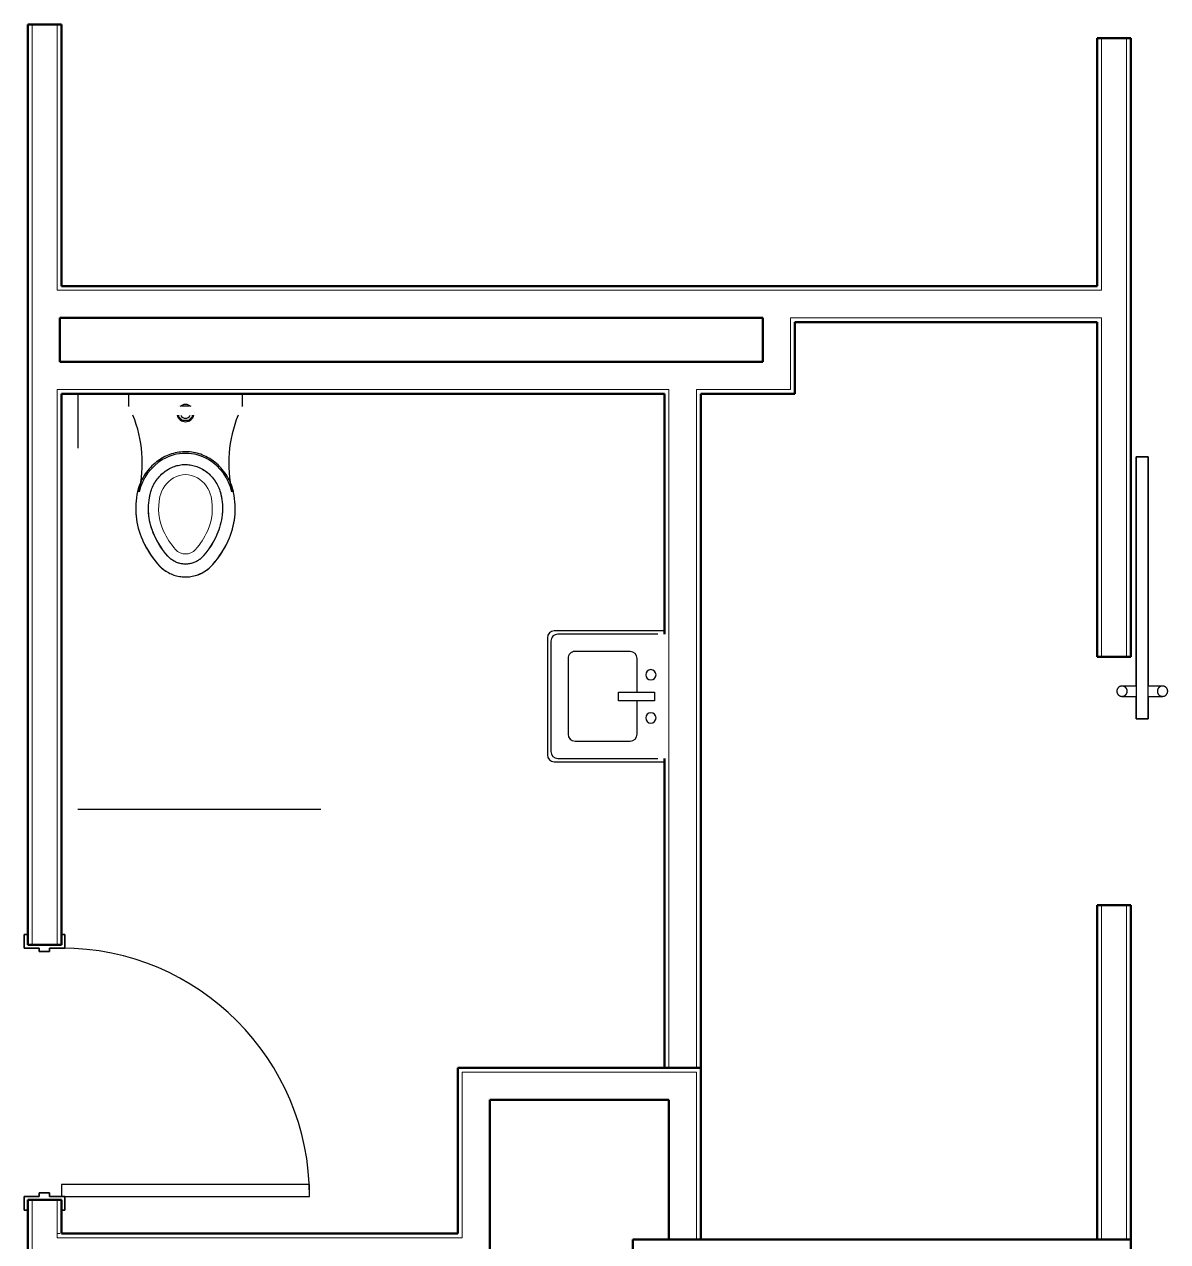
# Model space of a CAD drawing. Header units: inches. Extents: x -1132 to 7533, y -2240 to 4304.
# Drawn here: x 6891.6 to 7057.4, y -1548.9 to -1372.4 of the extents above; entities that cross this region are included whole.
import ezdxf

# ---------------------------------------------------------------- set-up
doc = ezdxf.new("R2010")
doc.units = ezdxf.units.IN
doc.header["$LTSCALE"] = 96
doc.header["$MEASUREMENT"] = 0
doc.layers.add('A-DOOR', color=2, linetype='CONTINUOUS')
doc.layers.add('A-WALL-FULL', color=6, linetype='CONTINUOUS')
for name, color, linetype, lineweight in [('A-WALL', 113, 'CONTINUOUS', 18), ('I-WALL', 2, 'CONTINUOUS', 18), ('P-SANR-FIXT', 6, 'CONTINUOUS', 25)]:
    doc.layers.add(name, color=color, linetype=linetype, lineweight=lineweight)

# ---------------------------------------------------------------- blocks, each defined once
blk = doc.blocks.new('Toilet-Kohler-Kingston-4325 - Vitreous_China-0-White-678854-2ND FLR PLAN - EAST WING')
at = {"layer": 'P-SANR-FIXT'}
for p, q in [((2952.02, 1050.9), (2935.52, 1050.9)), ((2935.52, 1050.9), (2935.52, 1049.28)), ((2942.52, 1050.96), (2942.52, 1050.9)), ((2945.02, 1050.9), (2945.02, 1050.96)), ((2952.02, 1049.28), (2952.02, 1050.9)), ((2943.27, 1049.15), (2943.2, 1049.09)), ((2944.27, 1049.15), (2943.27, 1049.15)), ((2944.33, 1049.09), (2944.27, 1049.15)), ((2942.77, 1047.84), (2942.77, 1047.65)), ((2942.77, 1047.65), (2943.27, 1047.15)), ((2943.27, 1047.15), (2944.27, 1047.15)), ((2944.27, 1047.15), (2944.77, 1047.65)), ((2944.77, 1047.65), (2944.77, 1047.84)), ((2945.02, 1048.28), (2945.02, 1048.28)), ((2945.02, 1048.27), (2945.02, 1048.27))]:
    blk.add_line(p, q, dxfattribs=at)
at = {"layer": 'P-SANR-FIXT', "flags": 128}
for points in [[(2940.34, 1041.61), (2940.08, 1041.45), (2939.83, 1041.28), (2939.58, 1041.1), (2939.35, 1040.91), (2939.12, 1040.71), (2938.9, 1040.5), (2938.69, 1040.29), (2938.49, 1040.06), (2938.29, 1039.83), (2938.11, 1039.59), (2937.93, 1039.34), (2937.77, 1039.09), (2937.61, 1038.83), (2937.47, 1038.56), (2937.34, 1038.29), (2937.22, 1038.02), (2937.1, 1037.73), (2937.01, 1037.45), (2936.92, 1037.16), (2936.84, 1036.87), (2936.82, 1036.77)], [(2947.2, 1041.61), (2946.96, 1041.74), (2946.72, 1041.87), (2946.48, 1041.98), (2946.23, 1042.08), (2945.98, 1042.18), (2945.73, 1042.26), (2945.47, 1042.33), (2945.21, 1042.4), (2944.94, 1042.45), (2944.68, 1042.49), (2944.41, 1042.52), (2944.14, 1042.54), (2943.87, 1042.55), (2943.6, 1042.55), (2943.34, 1042.54), (2943.07, 1042.51), (2942.8, 1042.48), (2942.54, 1042.44), (2942.27, 1042.38), (2942.01, 1042.32), (2941.75, 1042.24), (2941.5, 1042.16), (2941.25, 1042.06), (2941, 1041.96), (2940.76, 1041.84), (2940.52, 1041.72), (2940.34, 1041.61)], [(2950.71, 1036.77), (2950.64, 1037.06), (2950.56, 1037.35), (2950.46, 1037.64), (2950.35, 1037.92), (2950.24, 1038.2), (2950.11, 1038.48), (2949.97, 1038.74), (2949.82, 1039.01), (2949.65, 1039.26), (2949.48, 1039.51), (2949.3, 1039.75), (2949.11, 1039.99), (2948.91, 1040.22), (2948.7, 1040.43), (2948.49, 1040.64), (2948.26, 1040.85), (2948.03, 1041.04), (2947.79, 1041.22), (2947.54, 1041.39), (2947.28, 1041.56), (2947.2, 1041.61)], [(2938.63, 1036.36), (2938.68, 1036.58), (2938.75, 1036.8), (2938.82, 1037.02), (2938.9, 1037.23), (2938.99, 1037.44), (2939.09, 1037.65), (2939.19, 1037.85), (2939.3, 1038.05), (2939.43, 1038.24), (2939.56, 1038.43), (2939.69, 1038.61), (2939.84, 1038.79), (2939.99, 1038.96), (2940.14, 1039.13), (2940.31, 1039.29), (2940.48, 1039.44), (2940.66, 1039.58), (2940.84, 1039.72), (2941.02, 1039.85), (2941.22, 1039.98), (2941.28, 1040.02)], [(2941.28, 1040.02), (2941.45, 1040.11), (2941.62, 1040.2), (2941.8, 1040.28), (2941.98, 1040.36), (2942.16, 1040.43), (2942.35, 1040.49), (2942.53, 1040.54), (2942.72, 1040.58), (2942.91, 1040.62), (2943.11, 1040.65), (2943.3, 1040.68), (2943.49, 1040.69), (2943.69, 1040.7), (2943.88, 1040.7), (2944.08, 1040.69), (2944.27, 1040.67), (2944.47, 1040.65), (2944.66, 1040.62), (2944.85, 1040.58), (2945.04, 1040.53), (2945.22, 1040.47), (2945.41, 1040.41), (2945.59, 1040.34), (2945.77, 1040.27), (2945.94, 1040.18), (2946.12, 1040.09), (2946.25, 1040.02)], [(2946.25, 1040.02), (2946.44, 1039.9), (2946.63, 1039.77), (2946.82, 1039.63), (2947, 1039.49), (2947.17, 1039.34), (2947.33, 1039.18), (2947.49, 1039.02), (2947.65, 1038.85), (2947.79, 1038.67), (2947.93, 1038.49), (2948.06, 1038.31), (2948.19, 1038.11), (2948.31, 1037.92), (2948.41, 1037.72), (2948.51, 1037.51), (2948.61, 1037.3), (2948.69, 1037.09), (2948.76, 1036.87), (2948.83, 1036.66), (2948.89, 1036.44), (2948.91, 1036.36)], [(2936.82, 1036.77), (2936.73, 1036.33), (2936.66, 1035.89), (2936.6, 1035.45), (2936.57, 1035), (2936.55, 1034.56), (2936.55, 1034.11), (2936.56, 1033.67), (2936.6, 1033.22), (2936.65, 1032.78), (2936.72, 1032.34), (2936.81, 1031.9), (2936.92, 1031.47), (2937.04, 1031.04), (2937.18, 1030.61), (2937.33, 1030.2), (2937.51, 1029.78), (2937.57, 1029.65)], [(2939.25, 1030.43), (2939.1, 1030.77), (2938.97, 1031.12), (2938.85, 1031.47), (2938.74, 1031.82), (2938.65, 1032.18), (2938.57, 1032.55), (2938.51, 1032.92), (2938.46, 1033.28), (2938.42, 1033.65), (2938.4, 1034.03), (2938.4, 1034.4), (2938.41, 1034.77), (2938.44, 1035.14), (2938.48, 1035.51), (2938.53, 1035.88), (2938.6, 1036.24), (2938.63, 1036.36)], [(2948.91, 1036.36), (2948.98, 1036), (2949.04, 1035.63), (2949.09, 1035.26), (2949.12, 1034.89), (2949.13, 1034.52), (2949.13, 1034.15), (2949.12, 1033.77), (2949.09, 1033.4), (2949.04, 1033.03), (2948.99, 1032.67), (2948.91, 1032.3), (2948.82, 1031.94), (2948.72, 1031.58), (2948.61, 1031.23), (2948.48, 1030.88), (2948.33, 1030.54), (2948.28, 1030.43)], [(2949.97, 1029.65), (2950.14, 1030.06), (2950.31, 1030.48), (2950.45, 1030.9), (2950.58, 1031.33), (2950.69, 1031.76), (2950.78, 1032.2), (2950.86, 1032.64), (2950.92, 1033.08), (2950.96, 1033.52), (2950.98, 1033.97), (2950.99, 1034.41), (2950.97, 1034.86), (2950.94, 1035.31), (2950.89, 1035.75), (2950.83, 1036.19), (2950.74, 1036.63), (2950.71, 1036.77)], [(2937.57, 1029.65), (2937.82, 1029.14), (2938.09, 1028.63), (2938.38, 1028.14), (2938.69, 1027.66), (2939.01, 1027.19), (2939.36, 1026.73), (2939.73, 1026.29), (2939.82, 1026.19)], [(2941.21, 1027.41), (2940.89, 1027.79), (2940.58, 1028.19), (2940.29, 1028.59), (2940.02, 1029.01), (2939.76, 1029.44), (2939.52, 1029.87), (2939.3, 1030.32), (2939.25, 1030.43)], [(2948.28, 1030.43), (2948.06, 1029.98), (2947.83, 1029.54), (2947.58, 1029.11), (2947.31, 1028.69), (2947.02, 1028.28), (2946.72, 1027.89), (2946.4, 1027.5), (2946.32, 1027.41)], [(2947.72, 1026.19), (2948.08, 1026.63), (2948.44, 1027.08), (2948.77, 1027.54), (2949.08, 1028.02), (2949.38, 1028.51), (2949.65, 1029.02), (2949.91, 1029.53), (2949.97, 1029.65)], [(2946.32, 1027.41), (2946.23, 1027.31), (2946.14, 1027.21), (2946.04, 1027.12), (2945.93, 1027.03), (2945.83, 1026.95), (2945.72, 1026.87), (2945.6, 1026.79), (2945.49, 1026.72), (2945.37, 1026.66), (2945.25, 1026.59), (2945.12, 1026.54), (2945, 1026.48), (2944.87, 1026.44), (2944.74, 1026.4), (2944.61, 1026.36), (2944.48, 1026.33), (2944.34, 1026.3), (2944.21, 1026.28), (2944.07, 1026.27), (2943.94, 1026.26), (2943.8, 1026.25), (2943.66, 1026.26), (2943.53, 1026.26), (2943.39, 1026.28), (2943.26, 1026.29), (2943.12, 1026.32), (2942.99, 1026.34), (2942.86, 1026.38), (2942.73, 1026.42), (2942.6, 1026.46), (2942.47, 1026.51), (2942.35, 1026.56), (2942.23, 1026.62), (2942.11, 1026.69), (2941.99, 1026.76), (2941.87, 1026.83), (2941.76, 1026.91), (2941.65, 1026.99), (2941.55, 1027.08), (2941.45, 1027.17), (2941.35, 1027.26), (2941.26, 1027.36), (2941.21, 1027.41)], [(2939.82, 1026.19), (2939.96, 1026.03), (2940.11, 1025.88), (2940.26, 1025.74), (2940.42, 1025.6), (2940.58, 1025.47), (2940.75, 1025.35), (2940.93, 1025.23), (2941.11, 1025.12), (2941.29, 1025.02), (2941.48, 1024.92), (2941.67, 1024.84), (2941.87, 1024.76), (2942.06, 1024.68), (2942.26, 1024.62), (2942.47, 1024.56), (2942.67, 1024.52), (2942.88, 1024.48), (2943.08, 1024.45), (2943.29, 1024.42), (2943.5, 1024.41), (2943.71, 1024.4), (2943.92, 1024.4), (2944.13, 1024.41), (2944.34, 1024.43), (2944.55, 1024.46), (2944.76, 1024.5), (2944.96, 1024.54), (2945.17, 1024.59), (2945.37, 1024.65), (2945.57, 1024.72), (2945.76, 1024.8), (2945.96, 1024.88), (2946.15, 1024.97), (2946.33, 1025.07), (2946.51, 1025.18), (2946.69, 1025.29), (2946.86, 1025.41), (2947.03, 1025.54), (2947.19, 1025.67), (2947.35, 1025.81), (2947.5, 1025.96), (2947.64, 1026.11), (2947.72, 1026.19)]]:
    blk.add_lwpolyline(points, dxfattribs=at)
at = {"layer": 'P-SANR-FIXT'}
for centre, radius, start, end in [((2918.67, 1040.86), 18.83, 25.9201, 26.5385), ((2943.77, 1048.15), 1.25, 90, 130.9514), ((2943.77, 1048.15), 1.25, 49.0486, 90), ((2968.87, 1040.86), 18.83, 153.4615, 154.0799), ((2918.67, 1040.86), 18.83, 347.296, 21.8088), ((2943.77, 1048.15), 1.25, 194.0778, 270), ((2943.77, 1048.15), 0.75, 204.8172, 270), ((2943.77, 1048.15), 1.25, 270, 345.9222), ((2943.77, 1048.15), 0.75, 270, 335.1828), ((2968.87, 1040.86), 18.83, 158.2027, 192.704), ((2944.2, 1035.11), 7.34, 120.704, 167.296), ((2943.77, 1035.83), 6.49, 59.296, 120.704), ((2943.34, 1035.11), 7.34, 12.704, 59.296), ((2944.2, 1035.11), 7.56, 157.1743, 167.296), ((2943.34, 1035.11), 7.56, 12.704, 22.8257), ((2947.7, 1034.32), 11.16, 176.648, 186), ((2939.83, 1034.32), 11.16, 344.648, 354), ((2950.58, 1035.64), 14.32, 204.704, 221.296), ((2936.96, 1035.64), 14.32, 318.704, 335.296), ((2943.77, 1029.66), 5.26, 221.296, 237.5306), ((2943.77, 1029.66), 5.26, 286.2347, 318.704)]:
    blk.add_arc(centre, radius, start, end, dxfattribs=at)
at = {"layer": 'P-SANR-FIXT', "lineweight": 18}
for centre, radius, start, end in [((2944.2, 1035.11), 5.71, 120.704, 167.296), ((2943.77, 1035.83), 4.87, 59.296, 120.704), ((2943.34, 1035.11), 5.71, 12.704, 59.296), ((2944.2, 1035.11), 4.24, 120.704, 167.296), ((2943.77, 1035.83), 3.4, 59.296, 120.704), ((2943.34, 1035.11), 4.24, 12.704, 59.296), ((2947.7, 1034.32), 9.3, 167.296, 204.704), ((2939.83, 1034.32), 9.3, 335.296, 12.704), ((2947.7, 1034.32), 7.83, 167.296, 204.704), ((2939.83, 1034.32), 7.83, 335.296, 12.704), ((2950.58, 1035.64), 11, 204.704, 221.296), ((2936.96, 1035.64), 11, 318.704, 335.296), ((2950.58, 1035.64), 12.47, 204.704, 221.296), ((2936.96, 1035.64), 12.47, 318.704, 335.296), ((2943.77, 1029.66), 3.4, 221.296, 318.704), ((2943.77, 1029.66), 1.93, 221.296, 318.704)]:
    blk.add_arc(centre, radius, start, end, dxfattribs=at)
blk = doc.blocks.new('Sink-Hand - 19_ x 17_-1830598-2ND FLR PLAN - EAST WING')
at = {"layer": 'P-SANR-FIXT'}
for p, q in [((20.06, 19.62), (3.06, 19.62)), ((2.06, 18.62), (2.06, 2.62)), ((2.56, 18.12), (2.56, 3.62)), ((19.56, 19.13), (3.56, 19.13)), ((20.56, 3.62), (20.56, 18.12)), ((21.06, 2.62), (21.06, 18.62)), ((17.06, 16.62), (6.06, 16.62)), ((5.06, 15.62), (5.06, 7.62)), ((18.06, 7.62), (18.06, 15.62)), ((10.93, 4.08), (10.93, 9.3)), ((10.93, 9.3), (12.18, 9.3)), ((12.18, 9.3), (12.18, 4.08)), ((6.06, 6.62), (10.93, 6.62)), ((12.18, 6.62), (17.06, 6.62)), ((12.18, 4.08), (10.93, 4.08))]:
    blk.add_line(p, q, dxfattribs=at)
for centre, radius, start, end in [((3.06, 18.62), 1, 90, 180), ((20.06, 18.62), 1, 0, 90), ((3.56, 18.12), 1, 90, 180), ((19.56, 18.12), 1, 360, 90), ((6.06, 15.62), 1, 90, 180), ((17.06, 15.62), 1, 360, 90), ((6.06, 7.62), 1, 180, 270), ((17.06, 7.62), 1, 270, 0), ((8.43, 4.62), 0.75, 0, 180), ((14.68, 4.62), 0.75, 0, 180), ((8.43, 4.62), 0.75, 180, 0), ((14.68, 4.62), 0.75, 180, 0)]:
    blk.add_arc(centre, radius, start, end, dxfattribs=at)
blk = doc.blocks.new('Interior-Sgl - 3_-0_ x 7_-0_ - Flush-3421262-2ND FLR PLAN - EAST WING')
at = {"layer": 'A-DOOR'}
for p, q in [((22.25, 38.44), (22.25, 2.44)), ((24, 38.44), (22.25, 38.44)), ((24, 2.94), (24, 38.44)), ((22.25, 2.44), (24, 2.44))]:
    blk.add_line(p, q, dxfattribs=at)
at = {"layer": 'A-DOOR', "lineweight": 35}
for p, q in [((-12, 2.94), (-14, 2.94)), ((-14, 2.94), (-14, 2.44)), ((-14, 2.44), (-12.5, 2.44)), ((-12.5, 2.44), (-12.5, -2.44)), ((-12, 0.69), (-12, 2.94)), ((26, 2.94), (24, 2.94)), ((24, 2.94), (24, 0.69)), ((24.5, -2.44), (24.5, 2.44)), ((24.5, 2.44), (26, 2.44)), ((26, 2.44), (26, 2.94)), ((-11.5, 0.69), (-12, 0.69)), ((-11.5, -0.81), (-11.5, 0.69)), ((24, 0.69), (23.5, 0.69)), ((23.5, 0.69), (23.5, -0.81)), ((-12, -2.94), (-12, -0.81)), ((-12, -0.81), (-11.5, -0.81)), ((23.5, -0.81), (24, -0.81)), ((24, -0.81), (24, -2.94)), ((-12.5, -2.44), (-14, -2.44)), ((-14, -2.44), (-14, -2.94)), ((-14, -2.94), (-12, -2.94)), ((24, -2.94), (26, -2.94)), ((26, -2.44), (24.5, -2.44)), ((26, -2.94), (26, -2.44))]:
    blk.add_line(p, q, dxfattribs=at)
at = {"layer": 'A-DOOR'}
blk.add_arc((24, 2.44), 36, 90, 180, dxfattribs=at)
blk = doc.blocks.new('Interior-Barn - Flush 2-3413460-2ND FLR PLAN - EAST WING')
at = {"layer": 'A-DOOR'}
for p, q in [((-13.75, 7.03), (-13.75, 4.97)), ((-12.25, 4.97), (-12.25, 7.03)), ((-12.25, 4.97), (-13.75, 4.97)), ((-13.75, 3.22), (-13.75, 1.16)), ((-13.75, 3.22), (-12.25, 3.22)), ((-12.25, 1.16), (-12.25, 3.22))]:
    blk.add_line(p, q, dxfattribs=at)
at = {"layer": 'A-DOOR', "lineweight": 35}
for p, q in [((-47, 4.97), (-13.75, 4.97)), ((-47, 3.22), (-47, 4.97)), ((-12.25, 4.97), (-9, 4.97)), ((-9, 4.97), (-9, 3.22)), ((-13.75, 3.22), (-47, 3.22)), ((-9, 3.22), (-12.25, 3.22))]:
    blk.add_line(p, q, dxfattribs=at)
at = {"layer": 'A-DOOR', "flags": 128}
for points in [[(-12.25, 7.03), (-12.25, 7.06), (-12.25, 7.09), (-12.26, 7.12), (-12.26, 7.15), (-12.26, 7.18), (-12.27, 7.21), (-12.28, 7.24), (-12.29, 7.27), (-12.3, 7.3), (-12.31, 7.32), (-12.32, 7.35), (-12.33, 7.38), (-12.35, 7.4), (-12.36, 7.43), (-12.38, 7.45), (-12.4, 7.48), (-12.42, 7.5), (-12.44, 7.53), (-12.46, 7.55), (-12.48, 7.57), (-12.5, 7.59), (-12.52, 7.61), (-12.55, 7.63), (-12.57, 7.65), (-12.59, 7.66), (-12.62, 7.68), (-12.65, 7.69), (-12.67, 7.71), (-12.7, 7.72), (-12.73, 7.73), (-12.76, 7.74), (-12.78, 7.75), (-12.81, 7.76), (-12.84, 7.76), (-12.87, 7.77), (-12.9, 7.77), (-12.93, 7.78), (-12.96, 7.78), (-12.99, 7.78), (-13.02, 7.78), (-13.05, 7.78), (-13.08, 7.78), (-13.11, 7.77), (-13.14, 7.77), (-13.17, 7.76), (-13.2, 7.75), (-13.23, 7.75), (-13.26, 7.74), (-13.28, 7.73), (-13.31, 7.71), (-13.34, 7.7), (-13.37, 7.69), (-13.39, 7.67), (-13.42, 7.65), (-13.44, 7.64), (-13.47, 7.62), (-13.49, 7.6), (-13.51, 7.58), (-13.53, 7.56), (-13.55, 7.54), (-13.57, 7.52), (-13.59, 7.49), (-13.61, 7.47), (-13.63, 7.44), (-13.64, 7.42), (-13.66, 7.39), (-13.67, 7.37), (-13.68, 7.34), (-13.7, 7.31), (-13.71, 7.28), (-13.72, 7.25), (-13.72, 7.23), (-13.73, 7.2), (-13.74, 7.17), (-13.74, 7.14), (-13.75, 7.11), (-13.75, 7.08), (-13.75, 7.05), (-13.75, 7.03)], [(-13.75, 7.03), (-13.75, 7), (-13.75, 6.97), (-13.74, 6.94), (-13.74, 6.91), (-13.74, 6.88), (-13.73, 6.85), (-13.72, 6.82), (-13.71, 6.8), (-13.7, 6.77), (-13.69, 6.74), (-13.68, 6.71), (-13.67, 6.68), (-13.65, 6.66), (-13.64, 6.63), (-13.62, 6.61), (-13.6, 6.58), (-13.58, 6.56), (-13.56, 6.54), (-13.54, 6.51), (-13.52, 6.49), (-13.5, 6.47), (-13.48, 6.45), (-13.45, 6.43), (-13.43, 6.42), (-13.41, 6.4), (-13.38, 6.38), (-13.35, 6.37), (-13.33, 6.36), (-13.3, 6.34), (-13.27, 6.33), (-13.24, 6.32), (-13.22, 6.31), (-13.19, 6.3), (-13.16, 6.3), (-13.13, 6.29), (-13.1, 6.29), (-13.07, 6.28), (-13.04, 6.28), (-13.01, 6.28), (-12.98, 6.28), (-12.95, 6.28), (-12.92, 6.29), (-12.89, 6.29), (-12.86, 6.29), (-12.83, 6.3), (-12.8, 6.31), (-12.77, 6.32), (-12.74, 6.33), (-12.72, 6.34), (-12.69, 6.35), (-12.66, 6.36), (-12.63, 6.38), (-12.61, 6.39), (-12.58, 6.41), (-12.56, 6.42), (-12.53, 6.44), (-12.51, 6.46), (-12.49, 6.48), (-12.47, 6.5), (-12.45, 6.52), (-12.43, 6.55), (-12.41, 6.57), (-12.39, 6.59), (-12.37, 6.62), (-12.36, 6.64), (-12.34, 6.67), (-12.33, 6.7), (-12.32, 6.72), (-12.3, 6.75), (-12.29, 6.78), (-12.28, 6.81), (-12.28, 6.84), (-12.27, 6.87), (-12.26, 6.9), (-12.26, 6.93), (-12.25, 6.96), (-12.25, 6.99), (-12.25, 7.02), (-12.25, 7.03)], [(-12.25, 1.16), (-12.25, 1.19), (-12.25, 1.22), (-12.26, 1.25), (-12.26, 1.28), (-12.26, 1.31), (-12.27, 1.33), (-12.28, 1.36), (-12.29, 1.39), (-12.3, 1.42), (-12.31, 1.45), (-12.32, 1.48), (-12.33, 1.5), (-12.35, 1.53), (-12.36, 1.55), (-12.38, 1.58), (-12.4, 1.6), (-12.42, 1.63), (-12.44, 1.65), (-12.46, 1.67), (-12.48, 1.69), (-12.5, 1.71), (-12.52, 1.73), (-12.55, 1.75), (-12.57, 1.77), (-12.59, 1.79), (-12.62, 1.8), (-12.65, 1.82), (-12.67, 1.83), (-12.7, 1.84), (-12.73, 1.86), (-12.76, 1.87), (-12.78, 1.87), (-12.81, 1.88), (-12.84, 1.89), (-12.87, 1.9), (-12.9, 1.9), (-12.93, 1.9), (-12.96, 1.91), (-12.99, 1.91), (-13.02, 1.91), (-13.05, 1.9), (-13.08, 1.9), (-13.11, 1.9), (-13.14, 1.89), (-13.17, 1.89), (-13.2, 1.88), (-13.23, 1.87), (-13.26, 1.86), (-13.28, 1.85), (-13.31, 1.84), (-13.34, 1.83), (-13.37, 1.81), (-13.39, 1.8), (-13.42, 1.78), (-13.44, 1.76), (-13.47, 1.74), (-13.49, 1.73), (-13.51, 1.71), (-13.53, 1.68), (-13.55, 1.66), (-13.57, 1.64), (-13.59, 1.62), (-13.61, 1.59), (-13.63, 1.57), (-13.64, 1.54), (-13.66, 1.52), (-13.67, 1.49), (-13.68, 1.46), (-13.7, 1.44), (-13.71, 1.41), (-13.72, 1.38), (-13.72, 1.35), (-13.73, 1.32), (-13.74, 1.29), (-13.74, 1.26), (-13.75, 1.23), (-13.75, 1.2), (-13.75, 1.17), (-13.75, 1.16)], [(-13.75, 1.16), (-13.75, 1.13), (-13.75, 1.1), (-13.74, 1.07), (-13.74, 1.04), (-13.74, 1.01), (-13.73, 0.98), (-13.72, 0.95), (-13.71, 0.92), (-13.7, 0.89), (-13.69, 0.86), (-13.68, 0.84), (-13.67, 0.81), (-13.65, 0.78), (-13.64, 0.76), (-13.62, 0.73), (-13.6, 0.71), (-13.58, 0.68), (-13.56, 0.66), (-13.54, 0.64), (-13.52, 0.62), (-13.5, 0.6), (-13.48, 0.58), (-13.45, 0.56), (-13.43, 0.54), (-13.41, 0.53), (-13.38, 0.51), (-13.35, 0.49), (-13.33, 0.48), (-13.3, 0.47), (-13.27, 0.46), (-13.24, 0.45), (-13.22, 0.44), (-13.19, 0.43), (-13.16, 0.42), (-13.13, 0.42), (-13.1, 0.41), (-13.07, 0.41), (-13.04, 0.41), (-13.01, 0.41), (-12.98, 0.41), (-12.95, 0.41), (-12.92, 0.41), (-12.89, 0.41), (-12.86, 0.42), (-12.83, 0.43), (-12.8, 0.43), (-12.77, 0.44), (-12.74, 0.45), (-12.72, 0.46), (-12.69, 0.47), (-12.66, 0.49), (-12.63, 0.5), (-12.61, 0.52), (-12.58, 0.53), (-12.56, 0.55), (-12.53, 0.57), (-12.51, 0.59), (-12.49, 0.61), (-12.47, 0.63), (-12.45, 0.65), (-12.43, 0.67), (-12.41, 0.7), (-12.39, 0.72), (-12.37, 0.74), (-12.36, 0.77), (-12.34, 0.8), (-12.33, 0.82), (-12.32, 0.85), (-12.3, 0.88), (-12.29, 0.91), (-12.28, 0.93), (-12.28, 0.96), (-12.27, 0.99), (-12.26, 1.02), (-12.26, 1.05), (-12.25, 1.08), (-12.25, 1.11), (-12.25, 1.14), (-12.25, 1.16)]]:
    blk.add_lwpolyline(points, dxfattribs=at)
at = {"layer": 'A-DOOR'}
for points, knots in [([(-13.75, 7.03), (-13.75, 6.99), (-13.74, 6.92), (-13.72, 6.83), (-13.7, 6.75), (-13.67, 6.7), (-13.65, 6.66), (-13.63, 6.62), (-13.61, 6.6), (-13.59, 6.57), (-13.57, 6.54), (-13.53, 6.5), (-13.49, 6.46), (-13.45, 6.43), (-13.43, 6.41), (-13.4, 6.39), (-13.36, 6.37), (-13.3, 6.34), (-13.23, 6.32), (-13.16, 6.3), (-13.08, 6.28), (-13, 6.28), (-12.92, 6.28), (-12.84, 6.3), (-12.77, 6.32), (-12.7, 6.34), (-12.64, 6.37), (-12.6, 6.39), (-12.57, 6.41), (-12.55, 6.43), (-12.51, 6.46), (-12.47, 6.5), (-12.43, 6.54), (-12.41, 6.57), (-12.39, 6.6), (-12.37, 6.62), (-12.35, 6.66), (-12.33, 6.7), (-12.3, 6.75), (-12.28, 6.83), (-12.26, 6.92), (-12.25, 6.99), (-12.25, 7.03)], [0, 0, 0, 0, 0.055556, 0.111111, 0.138889, 0.166667, 0.194444, 0.208333, 0.222222, 0.236111, 0.25, 0.277778, 0.305556, 0.319444, 0.333333, 0.347222, 0.361111, 0.388889, 0.416667, 0.444444, 0.472222, 0.5, 0.527778, 0.555556, 0.583333, 0.611111, 0.638889, 0.652778, 0.666667, 0.680556, 0.694444, 0.722222, 0.75, 0.763889, 0.777778, 0.791667, 0.805556, 0.833333, 0.861111, 0.888889, 0.944444, 1, 1, 1, 1]), ([(-13.04, 1.91), (-13.05, 1.9), (-13.09, 1.9), (-13.16, 1.89), (-13.23, 1.87), (-13.3, 1.84), (-13.36, 1.82), (-13.4, 1.79), (-13.43, 1.77), (-13.45, 1.75), (-13.49, 1.72), (-13.53, 1.69), (-13.57, 1.65), (-13.59, 1.62), (-13.61, 1.59), (-13.63, 1.57), (-13.65, 1.53), (-13.67, 1.49), (-13.7, 1.43), (-13.72, 1.36), (-13.74, 1.27), (-13.75, 1.19), (-13.75, 1.16)], [0.5142736, 0.5142736, 0.5142736, 0.5142736, 0.5277778, 0.5555556, 0.5833333, 0.6111111, 0.6388889, 0.6527778, 0.6666667, 0.6805556, 0.6944444, 0.7222222, 0.75, 0.7638889, 0.7777778, 0.7916667, 0.8055556, 0.8333333, 0.8611111, 0.8888889, 0.9444444, 1, 1, 1, 1]), ([(-12.25, 1.16), (-12.25, 1.19), (-12.26, 1.27), (-12.28, 1.36), (-12.3, 1.43), (-12.33, 1.49), (-12.35, 1.53), (-12.37, 1.57), (-12.39, 1.59), (-12.41, 1.62), (-12.43, 1.65), (-12.47, 1.69), (-12.51, 1.72), (-12.55, 1.75), (-12.57, 1.77), (-12.6, 1.79), (-12.64, 1.82), (-12.7, 1.84), (-12.77, 1.87), (-12.84, 1.89), (-12.91, 1.9), (-12.95, 1.9), (-12.96, 1.91)], [0, 0, 0, 0, 0.0555556, 0.1111111, 0.1388889, 0.1666667, 0.1944444, 0.2083333, 0.2222222, 0.2361111, 0.25, 0.2777778, 0.3055556, 0.3194444, 0.3333333, 0.3472222, 0.3611111, 0.3888889, 0.4166667, 0.4444444, 0.4722222, 0.4872585, 0.4872585, 0.4872585, 0.4872585])]:
    blk.add_open_spline(points, degree=3, knots=knots, dxfattribs=at)

msp = doc.modelspace()

# ---------------------------------------------------------------- linework, layer by layer
at = {"layer": 'A-WALL'}
for p, q in [((6892.72, -1505.89), (6892.72, -1372.45)), ((6896.34, -1411.01), (6896.34, -1372.45)), ((7047.84, -1374.45), (7047.84, -1411.01)), ((7051.47, -1374.45), (7051.47, -1464.14)), ((7047.84, -1411.01), (6896.34, -1411.01)), ((7047.84, -1415.01), (7002.72, -1415.01)), ((7002.72, -1415.01), (7002.72, -1425.39)), ((7047.84, -1415.01), (7047.84, -1464.14)), ((6985.09, -1425.39), (6896.34, -1425.39)), ((6896.34, -1505.89), (6896.34, -1425.39)), ((6985.09, -1425.39), (6985.09, -1523.76)), ((7002.72, -1425.39), (6989.09, -1425.39)), ((6989.09, -1425.39), (6989.09, -1523.76)), ((7047.84, -1500.14), (7047.84, -1548.64)), ((7051.47, -1500.14), (7051.47, -1548.64)), ((6955.09, -1524.39), (6955.09, -1548.39)), ((6989.09, -1524.39), (6955.09, -1524.39)), ((6989.09, -1548.64), (6989.09, -1524.39)), ((6892.72, -1622.89), (6892.72, -1542.89)), ((6896.34, -1548.39), (6896.34, -1542.89)), ((6896.34, -1547.76), (6896.72, -1547.76)), ((6955.09, -1548.39), (6896.34, -1548.39))]:
    msp.add_line(p, q, dxfattribs=at)
at = {"layer": 'A-WALL-FULL', "color": 9}
for p, q in [((6899.34, -1426.01), (6899.34, -1433.88)), ((6899.34, -1486.26), (6934.59, -1486.26))]:
    msp.add_line(p, q, dxfattribs=at)
at = {"layer": 'I-WALL', "lineweight": 50}
for p, q in [((6896.97, -1372.45), (6892.09, -1372.45)), ((6892.09, -1372.45), (6892.09, -1505.89)), ((6896.97, -1410.39), (6896.97, -1372.45)), ((7052.09, -1374.45), (7047.22, -1374.45)), ((7047.22, -1374.45), (7047.22, -1410.39)), ((7052.09, -1464.14), (7052.09, -1374.45)), ((7047.22, -1410.39), (6896.97, -1410.39)), ((6896.72, -1415.01), (6998.72, -1415.01)), ((6896.72, -1421.39), (6896.72, -1415.01)), ((6998.72, -1415.01), (6998.72, -1421.39)), ((7003.34, -1415.64), (7047.22, -1415.64)), ((7003.34, -1426.01), (7003.34, -1415.64)), ((7047.22, -1415.64), (7047.22, -1464.14)), ((6998.72, -1421.39), (6896.72, -1421.39)), ((6896.97, -1426.01), (6984.47, -1426.01)), ((6896.97, -1505.89), (6896.97, -1426.01)), ((6984.47, -1426.01), (6984.47, -1460.89)), ((6989.72, -1426.01), (7003.34, -1426.01)), ((6989.72, -1548.64), (6989.72, -1426.01)), ((7047.22, -1464.14), (7052.09, -1464.14)), ((6984.47, -1478.89), (6984.47, -1523.76)), ((7052.09, -1500.14), (7047.22, -1500.14)), ((7047.22, -1500.14), (7047.22, -1548.64)), ((7052.09, -1655.39), (7052.09, -1500.14)), ((6892.09, -1505.89), (6896.97, -1505.89)), ((6954.47, -1523.76), (6954.47, -1547.76)), ((6954.47, -1523.76), (6989.72, -1523.76)), ((6959.09, -1552.39), (6959.09, -1528.39)), ((6959.09, -1528.39), (6985.09, -1528.39)), ((6985.09, -1528.39), (6985.09, -1548.64)), ((6896.97, -1542.89), (6892.09, -1542.89)), ((6892.09, -1542.89), (6892.09, -1622.89)), ((6896.97, -1547.76), (6896.97, -1542.89)), ((6954.47, -1547.76), (6896.97, -1547.76)), ((6979.84, -1548.64), (6979.84, -1664.76)), ((6979.84, -1548.64), (7052.09, -1548.64))]:
    msp.add_line(p, q, dxfattribs=at)

# ---------------------------------------------------------------- block references
at = {"layer": 'A-DOOR'}
for name, p, rotation in [('Interior-Barn - Flush 2-3413460-2ND FLR PLAN - EAST WING', (7049.66, -1482.14), 270), ('Interior-Sgl - 3_-0_ x 7_-0_ - Flush-3421262-2ND FLR PLAN - EAST WING', (6894.53, -1518.39), 269.9999999999998)]:
    msp.add_blockref(name, p, dxfattribs=dict(at, rotation=rotation))
at = {"layer": 'P-SANR-FIXT'}
msp.add_blockref('Toilet-Kohler-Kingston-4325 - Vitreous_China-0-White-678854-2ND FLR PLAN - EAST WING', (3971.2, -2476.97), dxfattribs=at)
at = {"layer": 'P-SANR-FIXT', "rotation": 90}
msp.add_blockref('Sink-Hand - 19_ x 17_-1830598-2ND FLR PLAN - EAST WING', (6987.09, -1481.44), dxfattribs=at)

doc.saveas('drawing.dxf')
